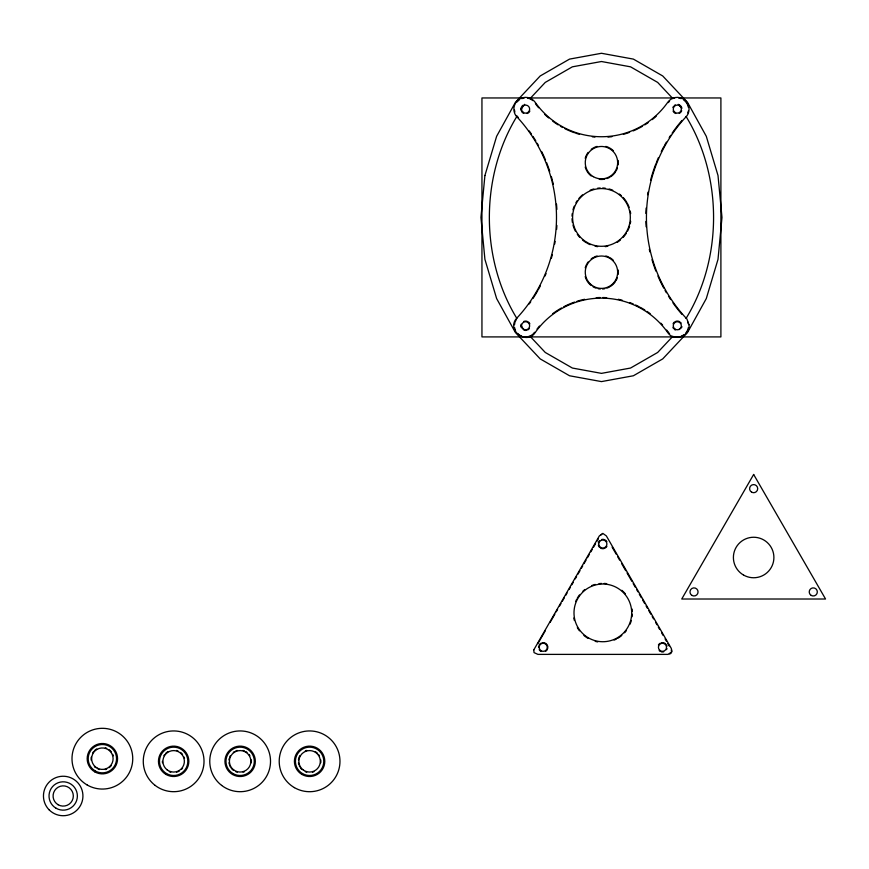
<?xml version="1.0" encoding="UTF-8"?>
<svg xmlns="http://www.w3.org/2000/svg" width="869" height="869" viewBox="0 0 869 869"><rect width="100%" height="100%" fill="white"/><g stroke="black" fill="none" stroke-linecap="round" stroke-linejoin="round"><path stroke-width="1.3" d="M516.892 116.403C480.177 176.396 480.177 258.473 516.892 318.467M520.716 109.483L524.68 104.323M686.032 318.467C722.747 258.473 722.747 176.396 686.032 116.403M537.889 643.571L545.363 630.633M550.11 622.41L554.867 614.177M556.225 611.819L557.583 609.473M559.614 605.943L560.972 603.597M562.33 601.239L564.361 597.709M565.719 595.363L567.077 593.006M569.119 589.486L570.477 587.129M571.835 584.783L573.192 582.426M575.224 578.895L576.581 576.549M577.939 574.192L579.981 570.672M581.339 568.315L582.697 565.969M584.055 563.612L586.086 560.081M587.444 557.735L589.486 554.205M590.844 551.858L592.202 549.501M593.56 547.155L595.591 543.625M596.949 541.268L598.306 538.921M671.129 652.293L669.26 653.586M668.272 102.596L669.521 101.26M533.392 333.62L534.641 332.284M530.047 98.599L545.265 82.403L572.378 66.826L601.467 61.514L630.546 66.826L657.659 82.403L672.878 98.599M672.878 336.27L657.659 352.466L630.546 368.043L601.467 373.366L572.378 368.043L545.265 352.466L530.047 336.27M679.145 329.601L680.938 327.689M600.794 535L601.815 534.261M524.04 97.958L481.947 97.958L481.947 336.911L720.901 336.911L720.901 97.958L678.808 97.958M528.113 97.958L674.746 97.958M678.244 104.323L680.938 107.18M523.779 329.601L520.716 325.386M668.283 332.284L669.532 333.62M612.134 547.155L616.208 554.205M617.566 556.562L619.597 560.081M621.639 563.612L625.713 570.672M627.07 573.019L631.817 581.252M633.175 583.599L635.217 587.129M636.575 589.486L637.933 591.832M639.291 594.19L641.322 597.709M642.68 600.066L644.722 603.597M646.08 605.943L647.438 608.3M648.795 610.646L650.827 614.177M652.184 616.523L653.542 618.88M655.584 622.41L656.942 624.757M658.3 627.114L659.658 629.46M661.689 632.99L663.047 635.337M665.089 638.867L666.447 641.224M667.805 643.571L669.163 645.928M671.313 650.034L671.444 651.283M556.877 225.462A148.186 148.186 0 0 1 556.605 229.481M555.139 241.43A148.186 148.186 0 0 1 554.683 244.07M552.369 254.53A148.186 148.186 0 0 1 551.315 258.397M546.047 273.572A148.186 148.186 0 0 1 545.004 276.038M540.42 285.727A148.186 148.186 0 0 1 538.519 289.258M537.868 290.431A148.186 148.186 0 0 1 532.99 298.436M530.753 301.771A148.186 148.186 0 0 1 529.21 303.954M516.49 115.523A148.186 148.186 0 0 1 518.293 117.478M529.21 130.915A148.186 148.186 0 0 1 531.502 134.206M532.99 136.433A148.186 148.186 0 0 1 535.836 140.974M537.205 143.276A148.186 148.186 0 0 1 538.519 145.612M541.626 151.532A148.186 148.186 0 0 1 545.536 160.059M546.547 162.536A148.186 148.186 0 0 1 549.74 171.345M551.315 176.472A148.186 148.186 0 0 1 552.369 180.339M552.706 181.632A148.186 148.186 0 0 1 553.325 184.239M556.486 204.063A148.186 148.186 0 0 1 556.877 209.407M681.687 110.711A4.66 4.66 0 0 1 679.276 113.339M675.713 113.491A4.66 4.66 0 0 1 673.084 111.08M672.932 107.517A4.66 4.66 0 0 1 673.486 106.442M674.311 105.54A4.66 4.66 0 0 1 675.343 104.888M678.906 104.736A4.66 4.66 0 0 1 681.904 108.299M529.438 328.428A4.66 4.66 0 0 1 527.581 329.981M526.429 330.35A4.66 4.66 0 0 1 524.018 330.133M521.389 327.732A4.66 4.66 0 0 1 521.237 324.159M523.649 321.53A4.66 4.66 0 0 1 527.211 321.378M528.287 321.932A4.66 4.66 0 0 1 529.84 323.789M656.236 116.218A81.567 81.567 0 0 1 652.25 119.596M648.078 122.714A81.567 81.567 0 0 1 644.798 124.875M642.56 126.222A81.567 81.567 0 0 1 639.139 128.112M637.976 128.71A81.567 81.567 0 0 1 633.24 130.893M629.591 132.338A81.567 81.567 0 0 1 623.388 134.337M611.885 136.672A81.567 81.567 0 0 1 607.985 137.074M594.939 137.074A81.567 81.567 0 0 1 592.343 136.824M579.536 134.337A81.567 81.567 0 0 1 575.799 133.196M574.561 132.772A81.567 81.567 0 0 1 564.948 128.71M562.634 127.504A81.567 81.567 0 0 1 560.364 126.222M558.126 124.875A81.567 81.567 0 0 1 552.738 121.182M548.654 117.934A81.567 81.567 0 0 1 544.776 114.426M538.606 107.756A81.567 81.567 0 0 1 535.423 103.639M514.861 111.992A11.134 11.134 0 0 1 514.524 110.081M517.088 101.955A11.134 11.134 0 0 1 519.227 99.989M521.802 98.653A11.134 11.134 0 0 1 523.681 98.143M527.548 98.143A11.134 11.134 0 0 1 529.427 98.653M530.318 99.023A11.134 11.134 0 0 1 532.773 100.587M532.773 334.283A11.134 11.134 0 0 1 531.187 335.401M530.318 335.847A11.134 11.134 0 0 1 528.493 336.509M527.548 336.727A11.134 11.134 0 0 1 524.648 336.846M521.802 336.216A11.134 11.134 0 0 1 517.739 333.631M515.523 330.459A11.134 11.134 0 0 1 514.654 327.689M514.524 324.789A11.134 11.134 0 0 1 514.861 322.877M515.154 321.954A11.134 11.134 0 0 1 516.501 319.357M681.969 314.415A148.186 148.186 0 0 1 672.943 302.868M670.672 299.555A148.186 148.186 0 0 1 668.489 296.177M666.393 292.744A148.186 148.186 0 0 1 665.057 290.431M663.764 288.095A148.186 148.186 0 0 1 657.92 276.038M655.889 271.095A148.186 148.186 0 0 1 651.989 259.69M649.903 251.934A148.186 148.186 0 0 1 649.306 249.327M646.134 226.798A148.186 148.186 0 0 1 645.884 221.443M645.884 213.426A148.186 148.186 0 0 1 646.134 208.071M647.579 194.765A148.186 148.186 0 0 1 648.013 192.125M650.555 180.339A148.186 148.186 0 0 1 655.889 163.774M656.377 162.536A148.186 148.186 0 0 1 658.452 157.604M661.298 151.532A148.186 148.186 0 0 1 663.764 146.774M664.405 145.612A148.186 148.186 0 0 1 666.393 142.125M669.206 137.563A148.186 148.186 0 0 1 670.672 135.314M672.171 133.098A148.186 148.186 0 0 1 681.969 120.454M537.042 329.047A81.599 81.599 0 0 1 539.475 326.06M552.727 313.676A81.599 81.599 0 0 1 561.493 307.984M563.785 306.746A81.599 81.599 0 0 1 574.561 302.086M577.027 301.271A81.599 81.599 0 0 1 584.62 299.284M596.243 297.687A81.599 81.599 0 0 1 600.164 297.535M602.76 297.535A81.599 81.599 0 0 1 606.681 297.687M618.304 299.284A81.599 81.599 0 0 1 622.128 300.185M629.591 302.531A81.599 81.599 0 0 1 633.24 303.965M635.63 305.019A81.599 81.599 0 0 1 639.139 306.746M640.29 307.354A81.599 81.599 0 0 1 644.809 309.994M647.003 311.417A81.599 81.599 0 0 1 650.197 313.676M660.885 323.192A81.599 81.599 0 0 1 662.612 325.093M666.664 330.057A81.599 81.599 0 0 1 668.174 332.132M688.27 111.047A11.134 11.134 0 0 1 687.77 112.916M679.243 98.143A11.134 11.134 0 0 1 681.122 98.653M683.697 99.989A11.134 11.134 0 0 1 687.401 104.41M687.77 105.301A11.134 11.134 0 0 1 688.27 107.18M681.904 326.57A4.66 4.66 0 0 1 681.535 327.732M675.343 329.981A4.66 4.66 0 0 1 674.311 329.329M673.486 328.428A4.66 4.66 0 0 1 672.932 327.352M673.084 323.789A4.66 4.66 0 0 1 674.637 321.932M675.713 321.378A4.66 4.66 0 0 1 679.276 321.53M680.308 322.182A4.66 4.66 0 0 1 681.133 323.083M688.27 327.689A11.134 11.134 0 0 1 687.77 329.568M687.401 330.459A11.134 11.134 0 0 1 685.837 332.914M683.697 334.88A11.134 11.134 0 0 1 681.122 336.216M678.276 336.846A11.134 11.134 0 0 1 675.376 336.727M687.77 321.954A11.134 11.134 0 0 1 688.27 323.822M529.84 111.08A4.66 4.66 0 0 1 527.211 113.491M523.649 113.339A4.66 4.66 0 0 1 521.791 111.786M521.237 110.711A4.66 4.66 0 0 1 521.389 107.148M522.041 106.116A4.66 4.66 0 0 1 522.942 105.29M617.381 277.613A16.815 16.815 0 0 1 616.023 280.622M615.448 281.545A16.815 16.815 0 0 1 610.798 286.194M609.864 286.77A16.815 16.815 0 0 1 606.866 288.128M604.748 288.704A16.815 16.815 0 0 1 602.554 288.986M600.37 288.986A16.815 16.815 0 0 1 598.176 288.704M596.058 288.128A16.815 16.815 0 0 1 593.06 286.77M591.224 285.553A16.815 16.815 0 0 1 586.901 280.622M586.39 279.655A16.815 16.815 0 0 1 585.217 276.559M585.217 267.858A16.815 16.815 0 0 1 586.39 264.773M586.901 263.807A16.815 16.815 0 0 1 588.128 261.971M591.224 258.875A16.815 16.815 0 0 1 593.06 257.648M594.027 257.137A16.815 16.815 0 0 1 597.112 255.975M605.812 255.975A16.815 16.815 0 0 1 608.897 257.137M609.864 257.648A16.815 16.815 0 0 1 613.351 260.32M618.131 270.02A16.815 16.815 0 0 1 618.131 274.408M618.131 160.461A16.815 16.815 0 0 1 618.131 164.849M617.381 168.054A16.815 16.815 0 0 1 616.023 171.063M615.448 171.997A16.815 16.815 0 0 1 610.798 176.635M609.864 177.222A16.815 16.815 0 0 1 606.866 178.579M604.748 179.144A16.815 16.815 0 0 1 599.273 179.329M591.224 175.994A16.815 16.815 0 0 1 586.901 171.063M586.39 170.096A16.815 16.815 0 0 1 585.217 167.011M585.217 158.31A16.815 16.815 0 0 1 586.39 155.214M586.901 154.248A16.815 16.815 0 0 1 588.128 152.423M591.224 149.316A16.815 16.815 0 0 1 593.06 148.099M594.027 147.578A16.815 16.815 0 0 1 597.112 146.416M605.812 146.416A16.815 16.815 0 0 1 608.897 147.578M609.864 148.099A16.815 16.815 0 0 1 613.351 150.772M630.677 221.28A29.47 29.47 0 0 1 630.231 223.822M629.569 226.288A29.47 29.47 0 0 1 627.603 231.045M626.321 233.261A29.47 29.47 0 0 1 623.182 237.346M620.412 240.007A29.47 29.47 0 0 1 617.294 242.288M607.844 246.199A29.47 29.47 0 0 1 605.313 246.655M597.611 246.655A29.47 29.47 0 0 1 595.08 246.199M590.181 244.656A29.47 29.47 0 0 1 587.846 243.57M586.727 242.951A29.47 29.47 0 0 1 582.512 240.007M579.742 237.346A29.47 29.47 0 0 1 577.32 234.337M575.321 231.045A29.47 29.47 0 0 1 572.997 225.06M572.443 222.562A29.47 29.47 0 0 1 572.019 218.716M572.019 216.153A29.47 29.47 0 0 1 572.247 213.589M572.997 209.809A29.47 29.47 0 0 1 574.235 206.159M575.941 202.705A29.47 29.47 0 0 1 577.32 200.533M578.895 198.49A29.47 29.47 0 0 1 582.512 194.862M590.181 190.213A29.47 29.47 0 0 1 593.831 188.975M597.611 188.215A29.47 29.47 0 0 1 600.186 187.997M602.738 187.997A29.47 29.47 0 0 1 605.313 188.215M609.093 188.975A29.47 29.47 0 0 1 612.743 190.213M619.401 194.059A29.47 29.47 0 0 1 621.378 195.71M623.182 197.524A29.47 29.47 0 0 1 626.984 202.705M627.603 203.824A29.47 29.47 0 0 1 629.156 207.365M630.231 211.048A29.47 29.47 0 0 1 630.677 213.589M542.017 642.799A4.66 4.66 0 0 1 547.72 648.502M547.264 649.632A4.66 4.66 0 0 1 545.547 651.337M540.887 651.337A4.66 4.66 0 0 1 539.182 649.632M538.563 647.296A4.66 4.66 0 0 1 538.715 646.091M539.182 644.972A4.66 4.66 0 0 1 540.887 643.266M666.979 648.502A4.66 4.66 0 0 1 666.512 649.632M663.677 651.804A4.66 4.66 0 0 1 661.266 651.804M660.136 651.337A4.66 4.66 0 0 1 659.18 650.599M658.43 644.972A4.66 4.66 0 0 1 660.136 643.266M661.266 642.799A4.66 4.66 0 0 1 665.773 644.005M666.512 644.972A4.66 4.66 0 0 1 666.979 646.091M606.888 546.351A4.66 4.66 0 0 1 605.182 548.057M604.053 548.524A4.66 4.66 0 0 1 600.512 548.057M599.545 547.318A4.66 4.66 0 0 1 598.339 545.232M598.339 542.821A4.66 4.66 0 0 1 599.545 540.724M601.641 539.519A4.66 4.66 0 0 1 604.053 539.519M605.182 539.986A4.66 4.66 0 0 1 606.888 541.691M632.284 614.155A29.47 29.47 0 0 1 632.067 616.718M631.307 620.499A29.47 29.47 0 0 1 630.068 624.148M626.223 630.818A29.47 29.47 0 0 1 624.572 632.784M621.791 635.445A29.47 29.47 0 0 1 617.577 638.4M616.458 639.008A29.47 29.47 0 0 1 614.122 640.095M597.72 641.898A29.47 29.47 0 0 1 595.222 641.344M588.107 638.4A29.47 29.47 0 0 1 583.903 635.445M579.471 630.818A29.47 29.47 0 0 1 577.32 627.614M574.376 620.499A29.47 29.47 0 0 1 573.822 618M575.626 601.598A29.47 29.47 0 0 1 576.712 599.262M577.32 598.144A29.47 29.47 0 0 1 579.471 594.939M582.936 591.148A29.47 29.47 0 0 1 584.902 589.497M591.572 585.652A29.47 29.47 0 0 1 595.222 584.413M599.002 583.653A29.47 29.47 0 0 1 601.565 583.436M604.129 583.436A29.47 29.47 0 0 1 606.692 583.653M621.791 590.301A29.47 29.47 0 0 1 625.419 593.929M632.067 609.028A29.47 29.47 0 0 1 632.284 611.591M251.282 759.854A11.243 11.243 0 0 1 251.282 762.786M244.439 771.705A11.243 11.243 0 0 1 243.048 772.172M237.237 772.172A11.243 11.243 0 0 1 235.836 771.705M233.305 770.238A11.243 11.243 0 0 1 231.23 768.163M230.404 766.936A11.243 11.243 0 0 1 229.753 765.622M229.286 764.231A11.243 11.243 0 0 1 229.003 762.786M229.003 759.854A11.243 11.243 0 0 1 229.286 758.409M229.753 757.018A11.243 11.243 0 0 1 230.404 755.693M233.305 752.402A11.243 11.243 0 0 1 234.521 751.587M235.836 750.935A11.243 11.243 0 0 1 237.237 750.458M243.048 750.458A11.243 11.243 0 0 1 244.439 750.935M245.764 751.587A11.243 11.243 0 0 1 246.981 752.402M249.055 754.477A11.243 11.243 0 0 1 249.87 755.693M320.737 759.854A11.243 11.243 0 0 1 320.737 762.786M313.905 771.705A11.243 11.243 0 0 1 312.503 772.172M306.692 772.172A11.243 11.243 0 0 1 305.301 771.705M301.652 769.261A11.243 11.243 0 0 1 300.685 768.163M299.87 766.936A11.243 11.243 0 0 1 299.218 765.622M298.74 764.231A11.243 11.243 0 0 1 298.458 762.786M298.458 759.854A11.243 11.243 0 0 1 299.87 755.693M305.301 750.935A11.243 11.243 0 0 1 306.692 750.458M315.219 751.587A11.243 11.243 0 0 1 317.543 753.369M318.51 754.477A11.243 11.243 0 0 1 319.336 755.693M182.566 768.163A11.243 11.243 0 0 1 181.588 769.261M179.264 771.053A11.243 11.243 0 0 1 176.559 772.172M170.737 772.172A11.243 11.243 0 0 1 169.346 771.705M162.503 762.786A11.243 11.243 0 0 1 162.405 761.32M163.915 755.693A11.243 11.243 0 0 1 164.73 754.477M165.697 753.369A11.243 11.243 0 0 1 168.032 751.587M176.559 750.458A11.243 11.243 0 0 1 177.949 750.935M180.491 752.402A11.243 11.243 0 0 1 182.566 754.477M184.032 757.018A11.243 11.243 0 0 1 184.5 758.409M111.286 765.535A11.243 11.243 0 0 1 109.212 767.609M106.67 769.076A11.243 11.243 0 0 1 105.279 769.543M99.457 769.543A11.243 11.243 0 0 1 98.067 769.076M95.525 767.609A11.243 11.243 0 0 1 94.417 766.632M91.223 760.158A11.243 11.243 0 0 1 91.223 757.225M92.635 753.065A11.243 11.243 0 0 1 93.45 751.848M94.417 750.74A11.243 11.243 0 0 1 96.752 748.959M105.279 747.829A11.243 11.243 0 0 1 106.67 748.307M109.212 749.773A11.243 11.243 0 0 1 111.286 751.848M112.753 754.39A11.243 11.243 0 0 1 113.22 755.78M689.008 324.734C690.54 336.194 673.877 342.245 667.685 332.49A81.002 81.002 0 0 0 535.239 332.49C527.059 345.178 506.866 331.056 515.99 319.021A147.654 147.654 0 0 0 515.99 115.849A11.753 11.753 0 0 1 518.782 99.555A11.753 11.753 0 0 1 535.108 102.194A81.002 81.002 0 0 0 667.816 102.194A11.753 11.753 0 0 1 684.142 99.555A11.753 11.753 0 0 1 686.934 115.849A147.654 147.654 0 0 0 686.934 319.021L689.008 324.734M484.913 175.527L480.937 217.435L484.913 259.342L496.623 298.556L515.393 332.501L540.192 358.897L569.543 375.766L601.467 381.6L633.382 375.766L662.732 358.897L687.531 332.501L706.301 298.556L718.011 259.342L721.987 217.435L718.011 175.527L706.301 136.314L687.531 102.368L662.732 75.972L633.382 59.103L601.467 53.281L569.543 59.103L540.192 75.972L515.393 102.368L496.623 136.314L484.913 175.527M533.783 649.882L534.022 652.608L537.954 654.39L667.729 654.39L670.77 653.575L672.052 651.348L671.237 648.307L606.356 535.923L602.847 533.403L599.338 535.923L533.783 649.882M753.651 474.474L681.741 599.013L825.55 599.013L753.651 474.474M751.62 492.158A4.052 4.052 0 0 0 757.703 488.65A4.052 4.052 0 0 0 751.62 485.141A4.052 4.052 0 0 0 751.62 492.158M743.527 575.039A20.248 20.248 0 0 0 773.899 557.507A20.248 20.248 0 0 0 743.527 539.964A20.248 20.248 0 0 0 743.527 575.039M811.244 595.439A4.052 4.052 0 0 0 817.327 591.93A4.052 4.052 0 0 0 811.244 588.422A4.052 4.052 0 0 0 811.244 595.439M691.996 595.439A4.052 4.052 0 0 0 698.068 591.93A4.052 4.052 0 0 0 691.996 588.422A4.052 4.052 0 0 0 691.996 595.439M674.985 112.427A4.052 4.052 0 0 0 681.339 109.461A4.052 4.052 0 0 0 675.593 105.442A4.052 4.052 0 0 0 674.985 112.427M523.008 112.22A4.052 4.052 0 0 0 529.601 109.82A4.052 4.052 0 0 0 524.224 105.312A4.052 4.052 0 0 0 523.008 112.22M523.29 329.079A4.052 4.052 0 0 0 529.645 326.114A4.052 4.052 0 0 0 523.898 322.084A4.052 4.052 0 0 0 523.29 329.079M674.702 328.862A4.052 4.052 0 0 0 681.296 326.462A4.052 4.052 0 0 0 675.93 321.954A4.052 4.052 0 0 0 674.702 328.862M587.031 242.429A28.862 28.862 0 0 0 630.318 217.435A28.862 28.862 0 0 0 587.031 192.44A28.862 28.862 0 0 0 587.031 242.429M593.364 176.689A16.196 16.196 0 0 0 617.663 162.655A16.196 16.196 0 0 0 593.364 148.632A16.196 16.196 0 0 0 593.364 176.689M590.008 283.663A16.196 16.196 0 0 0 617.109 276.407A16.196 16.196 0 0 0 597.275 256.561A16.196 16.196 0 0 0 590.008 283.663M600.827 547.535A4.052 4.052 0 0 0 606.899 544.027A4.052 4.052 0 0 0 600.827 540.518A4.052 4.052 0 0 0 600.827 547.535M659.604 650.164A4.052 4.052 0 0 0 666.382 648.35A4.052 4.052 0 0 0 661.428 643.386A4.052 4.052 0 0 0 659.604 650.164M541.191 650.805A4.052 4.052 0 0 0 547.274 647.296A4.052 4.052 0 0 0 541.191 643.788A4.052 4.052 0 0 0 541.191 650.805M588.422 637.868A28.862 28.862 0 0 0 631.698 612.873A28.862 28.862 0 0 0 588.422 587.879A28.862 28.862 0 0 0 588.422 637.868M221.649 785.413A30.372 30.372 0 0 0 270.259 765.285A30.372 30.372 0 0 0 228.514 733.251A30.372 30.372 0 0 0 221.649 785.413M233.609 769.836A10.732 10.732 0 0 0 250.783 762.721A10.732 10.732 0 0 0 236.031 751.403A10.732 10.732 0 0 0 233.609 769.836M233.055 773.595A14.176 14.176 0 0 0 254.313 761.32A14.176 14.176 0 0 0 233.055 749.045A14.176 14.176 0 0 0 233.055 773.595M232.544 774.475A15.186 15.186 0 0 0 255.334 761.32A15.186 15.186 0 0 0 232.544 748.166A15.186 15.186 0 0 0 232.544 774.475M294.406 787.629A30.372 30.372 0 0 0 339.975 761.32A30.372 30.372 0 0 0 294.406 735.011A30.372 30.372 0 0 0 294.406 787.629M303.064 769.836A10.732 10.732 0 0 0 320.237 762.721A10.732 10.732 0 0 0 305.497 751.403A10.732 10.732 0 0 0 303.064 769.836M302.51 773.595A14.176 14.176 0 0 0 323.779 761.32A14.176 14.176 0 0 0 302.51 749.045A14.176 14.176 0 0 0 302.51 773.595M302.01 774.475A15.186 15.186 0 0 0 324.789 761.32A15.186 15.186 0 0 0 302.01 748.166A15.186 15.186 0 0 0 302.01 774.475M155.16 785.413A30.372 30.372 0 0 0 203.759 765.285A30.372 30.372 0 0 0 162.025 733.251A30.372 30.372 0 0 0 155.16 785.413M167.109 769.836A10.732 10.732 0 0 0 184.282 762.721A10.732 10.732 0 0 0 169.542 751.403A10.732 10.732 0 0 0 167.109 769.836M166.555 773.595A14.176 14.176 0 0 0 187.823 761.32A14.176 14.176 0 0 0 166.555 749.045A14.176 14.176 0 0 0 166.555 773.595M166.055 774.475A15.186 15.186 0 0 0 188.834 761.32A15.186 15.186 0 0 0 166.055 748.166A15.186 15.186 0 0 0 166.055 774.475M87.182 784.989A30.372 30.372 0 0 0 132.74 758.691A30.372 30.372 0 0 0 87.182 732.382A30.372 30.372 0 0 0 87.182 784.989M97.002 767.979A10.732 10.732 0 0 0 113.1 758.691A10.732 10.732 0 0 0 97.002 749.393A10.732 10.732 0 0 0 97.002 767.979M95.275 770.966A14.176 14.176 0 0 0 116.544 758.691A14.176 14.176 0 0 0 95.275 746.417A14.176 14.176 0 0 0 95.275 770.966M94.775 771.846A15.186 15.186 0 0 0 117.554 758.691A15.186 15.186 0 0 0 94.775 745.537A15.186 15.186 0 0 0 94.775 771.846M49.229 809.941A19.748 19.748 0 0 0 82.262 801.088A19.748 19.748 0 0 0 58.082 776.908A19.748 19.748 0 0 0 49.229 809.941M56.105 808.257A14.176 14.176 0 0 0 77.374 795.982A14.176 14.176 0 0 0 56.105 783.708A14.176 14.176 0 0 0 56.105 808.257M58.136 804.748A10.124 10.124 0 0 0 73.322 795.982A10.124 10.124 0 0 0 58.136 787.216A10.124 10.124 0 0 0 58.136 804.748"/></g></svg>
